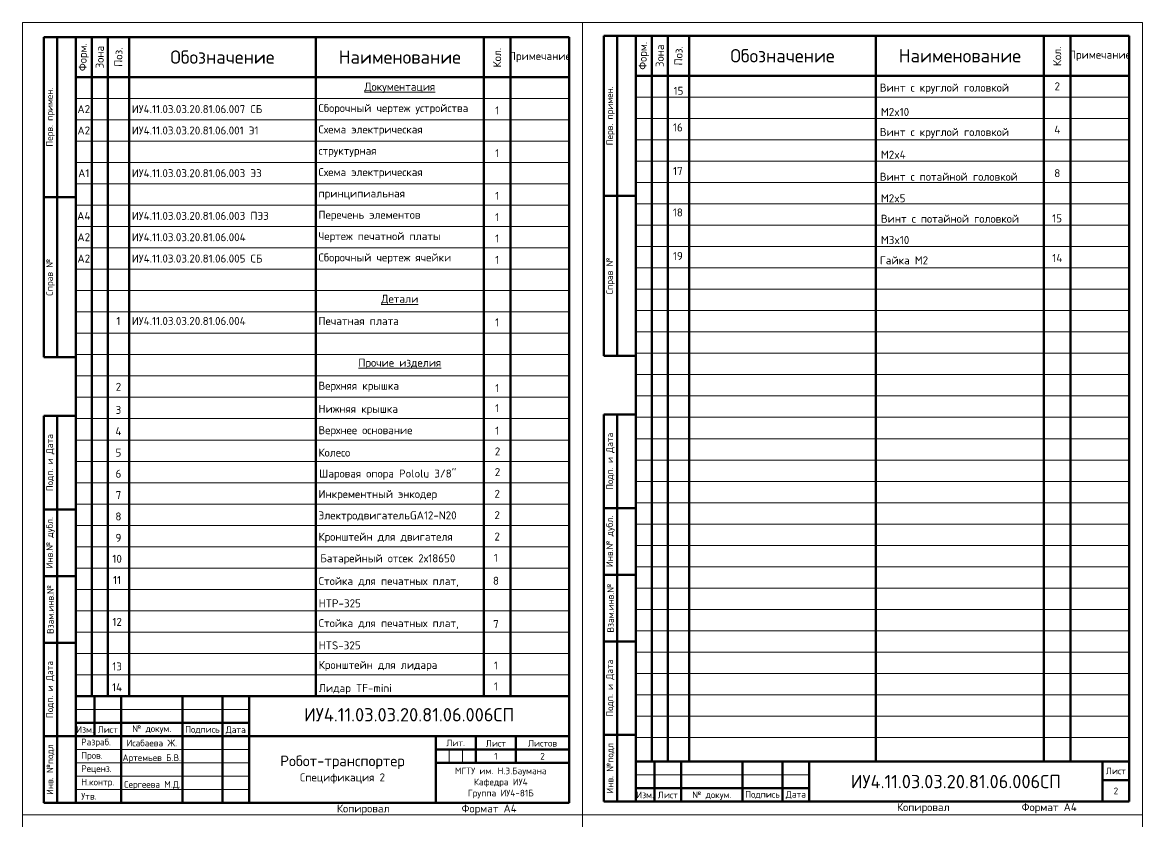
# Model space of a CAD drawing. Header units: millimetres. Extents: x -3633 to 871, y -630 to 261.
# Drawn here: x -3632.7 to -3212.6, y -38.9 to 260.6 of the extents above; entities that cross this region are included whole.
import ezdxf

# ---------------------------------------------------------------- set-up
doc = ezdxf.new("R2010")
doc.units = ezdxf.units.MM
for name, color, linetype, lineweight in [('border', 7, 'Continuous', 70), ('Text', 7, 'Continuous', 18), ('Сплошная тонкая', 7, 'Continuous', 20)]:
    doc.layers.add(name, color=color, linetype=linetype, lineweight=lineweight)
doc.styles.add('Main', font='isocpeur.ttf', dxfattribs={"height": 3})

msp = doc.modelspace()

# ---------------------------------------------------------------- linework, layer by layer
at = {"layer": 'border', "lineweight": 18}
for p, q in [((-3632.646, 260.55), (-3632.658, -36.45)), ((-3632.658, -36.45), (-3632.646, 260.55)), ((-3632.646, 260.55), (-3632.646, -36.45)), ((-3212.635, 260.55), (-3632.635, 260.55)), ((-3632.635, 260.55), (-3212.635, 260.55)), ((-3212.635, 260.55), (-3509.635, 260.55)), ((-3212.635, 260.55), (-3509.635, 260.55)), ((-3422.646, 260.55), (-3422.646, -36.45)), ((-3422.646, 260.55), (-3212.646, 260.55)), ((-3422.646, 260.55), (-3422.646, -36.45)), ((-3212.635, -333.45), (-3212.635, 260.55)), ((-3612.646, 232.05), (-3427.646, 232.05)), ((-3402.646, 232.55), (-3217.646, 232.55)), ((-3612.646, 224.05), (-3427.646, 224.05)), ((-3402.646, 224.55), (-3217.646, 224.55)), ((-3612.646, 216.05), (-3427.646, 216.05)), ((-3402.646, 216.55), (-3217.646, 216.55)), ((-3612.646, 208.05), (-3427.646, 208.05)), ((-3612.646, 208.05), (-3427.646, 208.05)), ((-3402.646, 208.55), (-3217.646, 208.55)), ((-3402.646, 208.55), (-3217.646, 208.55)), ((-3612.646, 200.05), (-3427.646, 200.05)), ((-3402.646, 200.55), (-3217.646, 200.55)), ((-3612.646, 192.05), (-3427.646, 192.05)), ((-3402.646, 192.55), (-3217.646, 192.55)), ((-3612.646, 184.05), (-3427.646, 184.05)), ((-3612.646, 184.05), (-3427.646, 184.05)), ((-3402.646, 184.55), (-3217.646, 184.55)), ((-3402.646, 184.55), (-3217.646, 184.55)), ((-3402.646, 176.55), (-3217.646, 176.55)), ((-3612.646, 176.05), (-3427.646, 176.05)), ((-3612.646, 168.05), (-3427.646, 168.05)), ((-3402.646, 168.55), (-3217.646, 168.55)), ((-3612.646, 160.05), (-3427.646, 160.05)), ((-3612.646, 160.05), (-3427.646, 160.05)), ((-3402.646, 160.55), (-3217.646, 160.55)), ((-3402.646, 160.55), (-3217.646, 160.55)), ((-3612.646, 152.05), (-3427.646, 152.05)), ((-3402.646, 152.55), (-3217.646, 152.55)), ((-3612.646, 144.05), (-3427.646, 144.05)), ((-3402.646, 144.55), (-3217.646, 144.55)), ((-3612.646, 136.05), (-3427.646, 136.05)), ((-3612.646, 136.05), (-3427.646, 136.05)), ((-3402.646, 136.55), (-3217.646, 136.55)), ((-3402.646, 136.55), (-3217.646, 136.55)), ((-3612.646, 128.05), (-3427.646, 128.05)), ((-3402.646, 128.55), (-3217.646, 128.55)), ((-3612.646, 120.05), (-3427.646, 120.05)), ((-3402.646, 120.55), (-3217.646, 120.55)), ((-3612.646, 112.05), (-3427.646, 112.05)), ((-3612.646, 112.05), (-3427.646, 112.05)), ((-3402.646, 112.55), (-3217.646, 112.55)), ((-3402.646, 112.55), (-3217.646, 112.55)), ((-3612.646, 104.05), (-3427.646, 104.05)), ((-3612.646, 104.05), (-3427.646, 104.05)), ((-3402.646, 104.55), (-3217.646, 104.55)), ((-3402.646, 104.55), (-3217.646, 104.55)), ((-3612.646, 96.05), (-3427.646, 96.05)), ((-3402.646, 96.55), (-3217.646, 96.55)), ((-3402.646, 88.55), (-3217.646, 88.55)), ((-3402.646, 88.55), (-3217.646, 88.55)), ((-3612.646, 88.05), (-3427.646, 88.05)), ((-3612.646, 88.05), (-3427.646, 88.05)), ((-3612.646, 80.05), (-3427.646, 80.05)), ((-3402.646, 80.55), (-3217.646, 80.55)), ((-3612.646, 72.05), (-3427.646, 72.05)), ((-3402.646, 72.55), (-3217.646, 72.55)), ((-3612.646, 64.05), (-3427.646, 64.05)), ((-3612.646, 64.05), (-3427.646, 64.05)), ((-3402.646, 64.55), (-3217.646, 64.55)), ((-3402.646, 64.55), (-3217.646, 64.55)), ((-3612.646, 56.05), (-3427.646, 56.05)), ((-3402.646, 56.55), (-3217.646, 56.55)), ((-3612.646, 48.05), (-3427.646, 48.05)), ((-3402.646, 48.55), (-3217.646, 48.55)), ((-3612.646, 40.05), (-3427.646, 40.05)), ((-3612.646, 40.05), (-3427.646, 40.05)), ((-3402.646, 40.55), (-3217.646, 40.55)), ((-3402.646, 40.55), (-3217.646, 40.55)), ((-3612.646, 32.05), (-3427.646, 32.05)), ((-3612.646, 32.05), (-3427.646, 32.05)), ((-3402.646, 32.55), (-3217.646, 32.55)), ((-3402.646, 32.55), (-3217.646, 32.55)), ((-3612.646, 24.05), (-3427.646, 24.05)), ((-3402.646, 24.55), (-3217.646, 24.55)), ((-3612.646, 16.05), (-3427.646, 16.05)), ((-3612.646, 16.05), (-3427.646, 16.05)), ((-3402.646, 16.55), (-3217.646, 16.55)), ((-3402.646, 16.55), (-3217.646, 16.55)), ((-3402.646, 16.55), (-3217.646, 16.55)), ((-3402.646, 16.55), (-3217.646, 16.55)), ((-3402.646, 8.55), (-3217.646, 8.55)), ((-3402.646, 8.55), (-3217.646, 8.55)), ((-3612.646, 8.05), (-3427.646, 8.05)), ((-3612.646, 3.023), (-3557.646, 3.023)), ((-3557.646, 3.023), (-3547.646, 3.023)), ((-3402.646, 0.55), (-3217.646, 0.55)), ((-3402.646, -7.45), (-3217.646, -7.45)), ((-3402.646, -7.45), (-3217.646, -7.45)), ((-3612.646, -11.95), (-3557.646, -11.95)), ((-3557.646, -11.95), (-3547.646, -11.95)), ((-3472.646, -11.95), (-3472.646, -16.95)), ((-3467.646, -11.95), (-3467.646, -16.95)), ((-3612.646, -16.95), (-3557.646, -16.95)), ((-3557.646, -16.95), (-3547.646, -16.95)), ((-3612.646, -21.95), (-3557.646, -21.95)), ((-3557.646, -21.95), (-3547.646, -21.95)), ((-3337.646, -21.45), (-3402.646, -21.45)), ((-3612.646, -26.95), (-3557.646, -26.95)), ((-3557.646, -26.95), (-3547.646, -26.95)), ((-3632.635, -36.45), (-3212.635, -36.45)), ((-3632.635, -36.45), (-3632.635, -333.45)), ((-3632.635, -36.45), (-3632.635, -333.45)), ((-3422.635, -36.45), (-3422.635, -333.45)), ((-3422.635, -36.45), (-3422.635, -333.45))]:
    msp.add_line(p, q, dxfattribs=at)
at = {"layer": 'border', "lineweight": 70}
for p, q in [((-3619.646, 255.05), (-3624.646, 255.05)), ((-3619.646, 195.05), (-3619.646, 255.05)), ((-3619.646, 255.05), (-3612.646, 255.05)), ((-3427.646, 255.05), (-3612.646, 255.05)), ((-3612.646, 255.05), (-3612.646, 23.05)), ((-3612.646, 255.05), (-3612.646, 255.05)), ((-3612.646, 255.05), (-3604.646, 255.05)), ((-3612.646, 255.05), (-3604.646, 255.05)), ((-3612.646, 255.05), (-3604.646, 255.05)), ((-3612.646, 255.05), (-3612.646, 240.05)), ((-3604.646, 255.05), (-3584.646, 255.05)), ((-3584.646, 255.05), (-3474.646, 255.05)), ((-3427.646, -31.95), (-3427.646, 255.05)), ((-3409.646, 255.55), (-3414.646, 255.55)), ((-3409.646, 195.55), (-3409.646, 255.55)), ((-3409.646, 255.55), (-3402.646, 255.55)), ((-3409.646, 255.55), (-3402.646, 255.55)), ((-3217.646, 255.55), (-3402.646, 255.55)), ((-3402.646, 255.55), (-3402.646, 23.55)), ((-3402.646, 255.55), (-3402.646, 255.55)), ((-3402.646, 255.55), (-3394.646, 255.55)), ((-3402.646, 255.55), (-3394.646, 255.55)), ((-3402.646, 255.55), (-3394.646, 255.55)), ((-3402.646, 255.55), (-3402.646, 240.55)), ((-3217.646, 255.55), (-3402.646, 255.55)), ((-3402.646, 255.55), (-3402.646, 23.55)), ((-3402.646, 255.55), (-3402.646, 255.55)), ((-3402.646, 255.55), (-3394.646, 255.55)), ((-3402.646, 255.55), (-3394.646, 255.55)), ((-3402.646, 255.55), (-3394.646, 255.55)), ((-3402.646, 255.55), (-3402.646, 240.55)), ((-3394.646, 255.55), (-3374.646, 255.55)), ((-3394.646, 255.55), (-3374.646, 255.55)), ((-3374.646, 255.55), (-3374.646, 255.55)), ((-3374.646, 255.55), (-3264.646, 255.55)), ((-3374.646, 255.55), (-3264.646, 255.55)), ((-3264.646, 255.55), (-3254.646, 255.55)), ((-3217.646, -31.45), (-3217.646, 255.55)), ((-3624.646, 195.05), (-3612.646, 195.05)), ((-3619.646, 195.05), (-3619.646, 135.05)), ((-3414.646, 195.55), (-3402.646, 195.55)), ((-3414.646, 195.55), (-3402.646, 195.55)), ((-3409.646, 195.55), (-3409.646, 135.55)), ((-3619.646, 135.05), (-3624.646, 135.05)), ((-3612.646, 135.05), (-3619.646, 135.05)), ((-3409.646, 135.55), (-3414.646, 135.55)), ((-3402.646, 135.55), (-3409.646, 135.55)), ((-3402.646, 135.55), (-3409.646, 135.55)), ((-3402.646, 113.55), (-3414.646, 113.55)), ((-3414.646, 113.55), (-3414.646, -31.45)), ((-3402.646, 113.55), (-3414.646, 113.55)), ((-3409.646, -31.45), (-3409.646, 113.55)), ((-3612.646, 113.05), (-3624.646, 113.05)), ((-3624.646, 113.05), (-3624.646, -31.95)), ((-3619.646, -31.95), (-3619.646, 113.05)), ((-3612.646, 78.05), (-3624.646, 78.05)), ((-3402.646, 78.55), (-3414.646, 78.55)), ((-3402.646, 78.55), (-3414.646, 78.55)), ((-3612.646, 53.05), (-3624.646, 53.05)), ((-3402.646, 53.55), (-3414.646, 53.55)), ((-3402.646, 53.55), (-3414.646, 53.55)), ((-3612.646, 23.05), (-3612.646, -31.95)), ((-3402.646, 23.55), (-3402.646, -31.45)), ((-3402.646, 23.55), (-3402.646, -31.45)), ((-3427.646, 8.05), (-3612.646, 8.023)), ((-3612.646, 8.023), (-3612.646, 3.023)), ((-3605.646, 8.023), (-3605.646, -6.95)), ((-3595.646, -31.95), (-3595.646, 8.05)), ((-3572.646, -31.95), (-3572.646, 8.05)), ((-3557.646, -31.95), (-3557.646, 8.05)), ((-3547.646, 8.05), (-3547.646, -31.95)), ((-3427.646, 8.05), (-3477.646, 8.05)), ((-3427.646, 8.05), (-3427.646, -6.95)), ((-3612.646, 3.05), (-3612.646, -1.95)), ((-3612.646, -1.95), (-3557.646, -1.95)), ((-3612.646, -1.95), (-3612.646, -6.95)), ((-3612.646, -1.95), (-3612.646, -6.95)), ((-3605.646, -1.95), (-3605.646, -6.95)), ((-3595.646, -1.95), (-3595.646, -6.95)), ((-3557.646, -1.95), (-3547.646, -1.95)), ((-3612.646, -6.95), (-3624.646, -6.95)), ((-3612.646, -6.95), (-3557.646, -6.95)), ((-3612.646, -6.95), (-3612.646, -11.95)), ((-3557.646, -6.95), (-3547.646, -6.95)), ((-3427.646, -6.95), (-3547.646, -6.95)), ((-3477.646, -6.95), (-3477.646, -31.95)), ((-3447.646, -6.95), (-3462.646, -6.95)), ((-3462.646, -6.95), (-3462.646, -16.95)), ((-3427.646, -6.95), (-3447.646, -6.95)), ((-3447.646, -6.95), (-3447.646, -16.95)), ((-3402.646, -6.45), (-3414.646, -6.45)), ((-3612.646, -11.95), (-3612.646, -16.95)), ((-3427.646, -11.95), (-3477.646, -11.95)), ((-3427.646, -11.95), (-3427.646, -16.95)), ((-3612.646, -16.95), (-3612.646, -21.95)), ((-3427.646, -16.95), (-3477.646, -16.95)), ((-3612.646, -21.95), (-3612.646, -26.95)), ((-3337.646, -26.45), (-3402.646, -26.45)), ((-3624.646, -31.95), (-3612.646, -31.95)), ((-3612.646, -31.95), (-3427.646, -31.95)), ((-3612.646, -31.95), (-3595.646, -31.95)), ((-3595.646, -31.95), (-3572.646, -31.95)), ((-3572.646, -31.95), (-3557.646, -31.95)), ((-3557.646, -31.95), (-3557.646, -31.95)), ((-3414.646, -31.45), (-3402.646, -31.45))]:
    msp.add_line(p, q, dxfattribs=at)
at = {"layer": 'border'}
for p, q in [((-3624.646, 255.05), (-3624.646, 135.05)), ((-3612.646, 255.05), (-3606.646, 255.05)), ((-3612.646, 255.05), (-3606.646, 255.05)), ((-3612.646, 255.05), (-3612.646, 240.05)), ((-3606.646, 255.05), (-3606.646, 8.023)), ((-3606.646, 255.05), (-3600.646, 255.05)), ((-3606.646, 255.05), (-3600.646, 255.05)), ((-3600.646, 255.05), (-3600.646, 8.024)), ((-3600.646, 255.05), (-3592.646, 255.05)), ((-3592.646, 255.05), (-3592.646, 8.026)), ((-3592.646, 255.05), (-3522.646, 255.05)), ((-3592.646, 255.05), (-3522.646, 255.05)), ((-3522.646, 255.05), (-3522.646, 8.036)), ((-3522.646, 255.05), (-3459.646, 255.05)), ((-3464.646, 255.05), (-3427.646, 255.05)), ((-3459.646, 255.05), (-3459.646, 8.045)), ((-3459.646, 255.05), (-3449.646, 255.05)), ((-3449.646, 255.05), (-3449.646, 8.05)), ((-3449.646, 255.05), (-3427.646, 255.05)), ((-3414.646, 255.55), (-3414.646, 135.55)), ((-3402.646, 255.55), (-3396.646, 255.55)), ((-3402.646, 255.55), (-3396.646, 255.55)), ((-3402.646, 255.55), (-3402.646, 240.55)), ((-3396.646, 255.55), (-3396.646, -16.45)), ((-3396.646, 255.55), (-3390.646, 255.55)), ((-3396.646, 255.55), (-3390.646, 255.55)), ((-3390.646, 255.55), (-3390.646, -16.45)), ((-3390.646, 255.55), (-3382.646, 255.55)), ((-3382.646, 255.55), (-3382.646, -16.45)), ((-3382.646, 255.55), (-3312.646, 255.55)), ((-3382.646, 255.55), (-3312.646, 255.55)), ((-3312.646, 255.55), (-3312.646, -16.45)), ((-3312.646, 255.55), (-3249.646, 255.55)), ((-3254.646, 255.55), (-3217.646, 255.55)), ((-3254.646, 255.55), (-3217.646, 255.55)), ((-3249.646, 255.55), (-3249.646, -16.45)), ((-3249.646, 255.55), (-3239.646, 255.55)), ((-3239.646, 255.55), (-3239.646, -16.45)), ((-3239.646, 255.55), (-3217.646, 255.55)), ((-3217.646, 255.55), (-3217.646, -16.45)), ((-3612.646, 240.05), (-3427.646, 240.05)), ((-3402.646, 240.55), (-3402.646, 232.55)), ((-3402.646, 240.55), (-3402.646, 232.55)), ((-3402.646, 240.55), (-3217.646, 240.55)), ((-3312.646, 240.55), (-3249.646, 240.55)), ((-3402.646, 224.55), (-3402.646, 216.55)), ((-3402.646, 224.55), (-3402.646, 216.55)), ((-3402.646, 216.55), (-3402.646, 208.55)), ((-3402.646, 216.55), (-3402.646, 208.55)), ((-3522.646, 127.99), (-3522.646, 119.99)), ((-3522.646, 119.99), (-3522.646, 111.99)), ((-3402.646, 112.55), (-3402.646, 104.55)), ((-3522.646, 104.145), (-3522.646, 96.145)), ((-3522.646, 88.461), (-3522.646, 80.461)), ((-3522.646, 87.399), (-3522.646, 79.399)), ((-3522.646, 79.399), (-3522.646, 71.399)), ((-3522.646, 71.399), (-3522.646, 63.399)), ((-3624.646, -6.95), (-3624.646, 28.05)), ((-3624.646, 28.05), (-3612.646, 28.05)), ((-3414.646, -6.45), (-3414.646, 28.55)), ((-3414.646, 28.55), (-3402.646, 28.55)), ((-3414.646, 28.55), (-3402.646, 28.55)), ((-3612.646, 18.05), (-3612.646, 18.05)), ((-3402.646, 18.55), (-3402.646, 18.55)), ((-3402.646, 18.55), (-3402.646, 18.55)), ((-3612.646, 3.05), (-3612.646, -1.95)), ((-3612.646, -6.95), (-3610.146, -6.95)), ((-3612.646, -6.95), (-3610.346, -6.95)), ((-3612.646, -6.95), (-3610.646, -6.95)), ((-3595.646, -6.95), (-3595.646, -11.95)), ((-3595.646, -6.95), (-3572.646, -6.95)), ((-3547.646, -6.95), (-3477.646, -6.95)), ((-3462.646, -6.95), (-3462.646, -11.95)), ((-3462.646, -11.95), (-3447.646, -11.95)), ((-3447.646, -11.95), (-3447.646, -16.95)), ((-3447.646, -11.95), (-3427.646, -11.95)), ((-3337.646, -16.45), (-3402.646, -16.45)), ((-3402.646, -16.45), (-3395.646, -16.45)), ((-3395.646, -16.45), (-3395.646, -31.45)), ((-3395.646, -16.45), (-3385.646, -16.45)), ((-3385.646, -16.45), (-3385.646, -31.45)), ((-3385.646, -16.45), (-3362.646, -16.45)), ((-3362.646, -16.45), (-3362.646, -31.45)), ((-3362.646, -16.45), (-3347.646, -16.45)), ((-3347.646, -16.45), (-3347.646, -31.45)), ((-3227.646, -16.45), (-3337.646, -16.45)), ((-3337.646, -16.45), (-3337.646, -31.45)), ((-3227.646, -31.45), (-3227.646, -16.45)), ((-3227.646, -16.45), (-3217.646, -16.45)), ((-3217.646, -31.45), (-3217.646, -16.45)), ((-3217.646, -31.45), (-3217.646, -16.45)), ((-3217.646, -16.45), (-3217.646, -23.45)), ((-3477.646, -16.95), (-3477.646, -31.95)), ((-3595.646, -26.95), (-3595.646, -21.95)), ((-3217.646, -23.45), (-3227.646, -23.45)), ((-3217.646, -23.45), (-3217.646, -31.45)), ((-3595.646, -26.95), (-3595.646, -31.95)), ((-3402.646, -26.45), (-3395.646, -26.45)), ((-3395.646, -26.45), (-3395.646, -31.45)), ((-3395.646, -26.45), (-3385.646, -26.45)), ((-3385.646, -26.45), (-3362.646, -26.45)), ((-3385.646, -26.45), (-3385.646, -31.45)), ((-3362.646, -26.45), (-3362.646, -31.45)), ((-3362.646, -26.45), (-3347.646, -26.45)), ((-3347.646, -26.45), (-3337.646, -26.45)), ((-3347.646, -26.45), (-3347.646, -31.45)), ((-3217.646, -31.45), (-3402.646, -31.45)), ((-3277.646, -31.45), (-3287.646, -31.45)), ((-3217.646, -31.45), (-3277.646, -31.45)), ((-3217.646, -31.45), (-3277.646, -31.45)), ((-3217.646, -31.45), (-3227.646, -31.45))]:
    msp.add_line(p, q, dxfattribs=at)
at = {"layer": 'border', "lineweight": 40}
for p, q in [((-3427.646, 8.05), (-3427.646, 3.05)), ((-3427.646, 8.05), (-3427.646, 3.05)), ((-3427.646, -31.95), (-3427.646, -31.95))]:
    msp.add_line(p, q, dxfattribs=at)

# ---------------------------------------------------------------- texts
at = {"layer": 'border', "char_height": 3, "attachment_point": 5, "style": 'Main'}
for s, width, insert, rotation in [('\\pxqc;Форм.', 6, (-3609.646, 247.55), 89.14625), ('\\pxqc;Форм.', 6, (-3399.646, 248.05), 89.14625), ('\\pxqc;Зона', 6, (-3603.646, 247.55), 89.14625), ('\\pxqc;Поз.', 6, (-3596.646, 247.55), 89.14625), ('\\pxqc;Кол.', 10, (-3454.646, 247.354), 90), ('\\pxqc;Зона', 6, (-3393.646, 248.05), 89.14625), ('\\pxqc;Поз.', 6, (-3386.646, 248.05), 89.14625), ('\\pxqc;Кол.', 10, (-3244.646, 247.854), 90)]:
    msp.add_mtext_dynamic_manual_height_columns(s, width=width, gutter_width=15, heights=[0], dxfattribs=dict(at, insert=insert, rotation=rotation))
at = {"layer": 'border', "style": 'Main'}
for s, width, gutter_width, heights, insert, char_height, attachment_point in [('{\\H1.66667x;Обозначение} ', 3, 15, [0], (-3557.646, 247.55), 3, 5), ('{\\H1.66667x;Наименование } ', 3, 15, [0], (-3491.146, 247.55), 3, 5), ('\\pxqc;Примечание ', 3, 15, [0], (-3438.646, 247.55), 3, 5), ('{\\H1.66667x;Обозначение} ', 3, 15, [0], (-3347.646, 248.05), 3, 5), ('{\\H1.66667x;Наименование } ', 3, 15, [0], (-3281.146, 248.05), 3, 5), ('\\pxqc;Примечание ', 3, 15, [0], (-3228.646, 248.05), 3, 5), ('\\pxqc;A2', 6, 15, [0], (-3609.646, 228.05), 3, 5), ('\\pxqc;A2', 6, 15, [0], (-3609.646, 220.05), 3, 5), ('\\pxqc;A1', 6, 15, [0], (-3609.646, 204.05), 3, 5), ('\\pxqc;A4', 6, 15, [0], (-3609.646, 188.05), 3, 5), ('\\pxqc;A2', 6, 15, [0], (-3609.646, 180.05), 3, 5), ('\\pxqc;A2', 6, 15, [0], (-3609.646, 172.05), 3, 5), ('{\\H1.66667x;ИУ4.11.03.03.20.81.06.006СП }', 120, 66.064, [15], (-3487.646, 1.091), 3, 5), ('\\pxqc;Подпись', 5, 12.5, [0], (-3565.146, -4.584), 2.5, 5), ('\\pxqc;Лист', 2.5, 12.5, [0], (-3455.146, -9.624), 2.5, 5), ('\\pxql;Пров.', 7.5, 12.5, [0], (-3610.629, -14.508), 2.5, 4), ('\\pxqc;{\\H1.33333x;Робот-транспортер\\P}Спецификация 2', 70, 15, [0], (-3512.646, -19.45), 3, 5), ('\\pxqc;1', 15, 15, [0], (-3455.146, -14.45), 2.5, 5), ('\\pxqc;2', 20, 15, [0], (-3437.646, -14.45), 2.5, 5), ('\\pxql;Реценз.', 2.5, 12.5, [0], (-3610.618, -19.45), 2.5, 4), ('\\pxqc;МГТУ им. Н.Э.Баумана\\P\\pq*;Кафедра ИУ4\\P\\pqc;Группа ИУ4-81Б', 47.99945, 66.064, [14.024], (-3453.307, -24.45), 2.5, 5), ('{\\H1.66667x;ИУ4.11.03.03.20.81.06.006СП }', 120, 66.064, [15], (-3282.646, -23.95), 3, 5), ('\\pxqc;Подпись', 5, 12.5, [0], (-3355.146, -28.95), 2.5, 5), ('\\pxqc;2', 10, 15, [0], (-3222.646, -27.45), 2.5, 5), ('\\pxqc;                Копировал ', 70, 15, [0], (-3520.146, -34.45), 3, 5), ('\\pxqc;Формат A4', 50, 15, [0], (-3457.646, -34.45), 3, 5), ('\\pxqc;                Копировал ', 70, 15, [0], (-3310.146, -33.95), 3, 5), ('\\pxqc;Формат A4', 50, 15, [0], (-3247.646, -33.95), 3, 5)]:
    msp.add_mtext_dynamic_manual_height_columns(s, width=width, gutter_width=gutter_width, heights=heights, dxfattribs=dict(at, insert=insert, char_height=char_height, attachment_point=attachment_point))
at = {"layer": 'border', "lineweight": 70, "char_height": 2.5, "attachment_point": 5, "rotation": 90, "style": 'Main'}
for s, width, heights, insert in [('\\pxqc;Перв. примен.', 30.37405, [0], (-3622.146, 225.05)), ('\\pxqc;Перв. примен.', 30.37405, [0], (-3412.146, 225.55)), ('\\pxqc;Справ №', 17.85188, [0], (-3412.146, 165.55)), ('\\pxqc;Справ №', 17.85188, [0], (-3622.146, 165.05)), ('\\pxqc;Подп. и Дата', 27.71565, [0], (-3622.146, 95.55)), ('\\pxqc;Подп. и Дата', 27.71565, [0], (-3412.146, 96.05)), ('Инв.№ дубл.', 25.15279, [0], (-3622.146, 65.55)), ('Инв.№ дубл.', 25.15279, [0], (-3412.146, 66.05)), ('\\pxqc,t4;Взам.инв.№', 27.09632, [0], (-3622.146, 40.55)), ('\\pxqc,t4;Взам.инв.№', 27.09632, [0], (-3412.146, 41.05)), ('\\pxqc;Подп. и Дата', 27.71565, [0], (-3622.146, 10.55)), ('\\pxqc;Подп. и Дата', 27.71565, [0], (-3412.146, 11.05)), ('\\pxqc;Инв. №подл', 24.3376, [10.701], (-3622.146, -19.459)), ('\\pxqc;Инв. №подл', 24.3376, [10.701], (-3412.146, -18.959))]:
    msp.add_mtext_dynamic_manual_height_columns(s, width=width, gutter_width=15, heights=heights, dxfattribs=dict(at, insert=insert))
at = {"layer": 'border', "lineweight": 70, "char_height": 2.5, "attachment_point": 5, "style": 'Main'}
for s, width, heights, insert in [('\\pxqc;Изм.', 7.03358, [0], (-3609.146, -4.45)), ('\\pxqc;Лист', 10, [0], (-3600.646, -4.45)), ('\\pxqc;Лист', 10, [0], (-3222.646, -19.95)), ('\\pxqc;Изм.', 7.03358, [0], (-3399.146, -28.95)), ('\\pxqc;Лист', 9.48596, [0.753], (-3390.646, -28.95))]:
    msp.add_mtext_dynamic_manual_height_columns(s, width=width, gutter_width=15, heights=heights, dxfattribs=dict(at, insert=insert))
at = {"layer": 'border', "char_height": 2.5, "width": 22.84084, "attachment_point": 5, "style": 'Main'}
for insert in [(-3584.146, -4.45), (-3374.146, -29.257)]:
    msp.add_mtext('\\pxqc;№ докум.', dxfattribs=dict(at, insert=insert))
at = {"layer": 'border', "char_height": 2.5, "style": 'Main'}
for s, insert, attachment_point in [('\\pxqc;Дата', (-3552.646, -4.803), 5), ('\\pxql;Разраб.', (-3610.641, -9.474), 4), ('\\pxqc;Исабаева Ж.', (-3584.146, -9.522), 5), ('\\pxqc;Лит.', (-3470.202, -9.45), 5), ('Листов  ', (-3437.646, -9.582), 5), ('Н.контр.', (-3610.607, -24.492), 4), ('Утв.', (-3610.596, -29.446), 4), ('\\pxqc;Дата', (-3342.646, -28.95), 5)]:
    msp.add_mtext(s, dxfattribs=dict(at, insert=insert, attachment_point=attachment_point))
at = {"layer": 'Text', "char_height": 3, "style": 'Main'}
for s, width, heights, insert, attachment_point in [('\\pxqc;{\\LДокументация }', 3, [0], (-3491.146, 236.05), 5), ('15', 10, [0], (-3386.646, 234.918), 5), ('Винт с круглой головкой ', 110, [7.477], (-3311.163, 235.701), 4), ('\\pxqc;2', 10, [0], (-3244.628, 236.595), 5), ('\\pxql;ИУ4.11.03.03.20.81.06.007 СБ', 57.35767, [0], (-3591.646, 228.05), 4), ('Сборочный чертеж устройства', 62.03133, [0], (-3521.646, 228.05), 4), ('\\pxqc;1', 10, [0], (-3454.646, 227.55), 5), ('M2x10', 110, [7.477], (-3310.743, 226.987), 4), ('\\pxqc;16', 10, [0], (-3386.888, 221.194), 5), ('ИУ4.11.03.03.20.81.06.001 Э1', 57.35767, [0], (-3591.646, 220.05), 4), ('Схема электрическая ', 43.98077, [0], (-3521.646, 220.05), 4), ('Винт с круглой головкой ', 110, [7.477], (-3311.163, 219.06), 4), ('\\pxqc;4', 10, [0], (-3244.628, 220.392), 5), ('структурная ', 28.86712, [0], (-3521.646, 212.05), 4), ('\\pxqc;1', 10, [0], (-3454.646, 211.55), 5), ('M2x4', 110, [7.477], (-3310.743, 210.987), 4), ('Схема электрическая ', 55.00698, [0], (-3521.646, 204.05), 4), ('\\pxqc;17', 10, [0], (-3386.888, 204.851), 5), ('ИУ4.11.03.03.20.81.06.003 Э3', 58.62934, [0], (-3591.646, 204.05), 4), ('Винт с потайной головкой ', 110, [7.477], (-3311.163, 202.718), 4), ('\\pxqc;8', 10, [0], (-3244.628, 204.05), 5), ('принципиальная ', 36.3568, [0], (-3521.646, 196.05), 4), ('\\pxqc;1', 10, [0], (-3454.646, 195.55), 5), ('M2x5', 110, [7.477], (-3310.743, 194.644), 4), ('ИУ4.11.03.03.20.81.06.003 ПЭ3', 63.9443, [0], (-3591.646, 188.05), 4), ('Перечень элементов', 42.65016, [0], (-3521.646, 188.05), 4), ('\\pxqc;1', 10, [0], (-3454.646, 187.55), 5), ('18', 10, [0], (-3386.888, 189.327), 5), ('Винт с потайной головкой ', 110, [7.477], (-3310.743, 186.982), 4), ('\\pxqc;15', 10, [0], (-3244.701, 187.128), 5), ('ИУ4.11.03.03.20.81.06.004', 60.70382, [0], (-3591.646, 180.05), 4), ('Чертеж печатной платы', 49.0747, [0], (-3521.646, 180.05), 4), ('\\pxqc;1', 10, [0], (-3454.646, 179.55), 5), ('M3x10', 110, [7.477], (-3310.743, 179), 4), ('ИУ4.11.03.03.20.81.06.005 СБ', 60.70382, [0], (-3591.646, 172.05), 4), ('Сборочный чертеж ячейки', 60.40173, [0], (-3521.646, 172.05), 4), ('\\pxqc;1', 10, [0], (-3454.646, 171.55), 5), ('19', 10, [0], (-3386.888, 173.017), 5), ('Гайка M2', 110, [7.477], (-3311.163, 171.391), 4), ('14', 10, [0], (-3244.628, 172.285), 5), ('\\pxqc;{\\LДетали}', 3, [0], (-3491.146, 156.656), 5), ('\\pxqc;1', 10, [0], (-3596.646, 148.656), 5), ('ИУ4.11.03.03.20.81.06.004', 57.35767, [0], (-3591.646, 148.656), 4), ('Печатная плата', 36.3568, [0], (-3521.646, 148.656), 4), ('\\pxqc;1', 10, [0], (-3454.646, 148.156), 5), ('\\pxqc;{\\LПрочие изделия}', 35.98952, [0], (-3491.146, 132.625), 5), ('2', 10, [0], (-3596.646, 123.99), 5), ('Верхняя крышка', 105.98669, [5.533], (-3521.646, 123.99), 4), ('\\pxqc;1', 10, [0], (-3454.646, 123.49), 5), ('\\pxqc;3', 10, [0], (-3596.646, 115.324), 5), ('Нижняя крышка', 110, [7.477], (-3521.646, 115.324), 4), ('\\pxqc;1', 10, [0], (-3454.646, 115.968), 5), ('Верхнее основание', 110, [7.477], (-3521.646, 107.324), 4), ('\\pxqc;4', 10, [0], (-3596.646, 107.324), 5), ('\\pxqc;1', 10, [0], (-3454.646, 107.529), 5), ('5', 10, [1.5], (-3596.646, 99.324), 5), ('Колесо', 110, [7.477], (-3521.646, 99.324), 4), ('\\pxqc;2', 10, [0], (-3454.51, 99.774), 5), ('6', 10, [1.5], (-3596.646, 91.418), 5), ('\\pxqc;2', 10, [0], (-3454.51, 92.042), 5), ('\\pxqc;7', 10, [0], (-3596.646, 83.399), 5), ('Инкрементный энкодер', 110, [7.477], (-3521.646, 83.399), 4), ('\\pxqc;2', 10, [0], (-3454.646, 83.888), 5), ('\\pxqc;8', 10, [0], (-3596.646, 75.399), 5), ('ЭлектродвигательGA12-N20', 110, [7.477], (-3521.646, 75.399), 4), ('\\pxqc;2', 10, [0], (-3454.646, 75.888), 5), ('\\pxqc;9', 10, [0], (-3596.646, 67.399), 5), ('Кронштейн для двигателя', 110, [7.477], (-3521.646, 67.399), 4), ('\\pxqc;2', 10, [0], (-3454.646, 67.888), 5), ('\\pxqc;10', 10, [0], (-3597.138, 59.544), 5), ('\\pxqc;1', 10, [0], (-3455.138, 59.897), 5), ('\\pxqc;11', 10, [0], (-3597.147, 51.579), 5), ('Стойка для печатных плат,', 110, [7.477], (-3521.55, 50.854), 4), ('\\pxqc;8', 10, [0], (-3455.107, 51.312), 5), ('HTP-325', 110, [7.477], (-3521.55, 42.854), 4), ('12', 10, [0], (-3597.147, 35.892), 5), ('Стойка для печатных плат,', 110, [7.477], (-3521.55, 35.081), 4), ('\\pxqc;7', 10, [0], (-3455.107, 35.041), 5), ('HTS-325', 110, [7.477], (-3521.55, 27.081), 4), ('Кронштейн для лидара', 110, [7.477], (-3521.55, 19.358), 4), ('\\pxqc;1', 10, [0], (-3455.107, 19.54), 5), ('\\pxqc;13', 10, [0], (-3597.147, 19.193), 5), ('\\pxqc;14', 10, [0], (-3597.147, 11.404), 5), ('\\pxqc;1', 10, [0], (-3455.107, 11.751), 5), ('Лидар TF-mini', 110, [7.477], (-3521.55, 10.679), 4)]:
    msp.add_mtext_dynamic_manual_height_columns(s, width=width, gutter_width=15, heights=heights, dxfattribs=dict(at, insert=insert, attachment_point=attachment_point))
at = {"layer": 'Text', "char_height": 2.5, "attachment_point": 7, "style": 'Main'}
for s, insert, width in [('\\pxsm1,qc;Артемьев Б.В.', (-3595.646, -16.95), 23), ('\\pxsm1.5,qc;Сергеева М.Д.', (-3595.646, -26.95), 23.51314)]:
    msp.add_mtext(s, dxfattribs=dict(at, insert=insert, width=width))
at = {"layer": 'Сплошная тонкая', "lineweight": 25, "char_height": 3, "attachment_point": 1, "style": 'Main'}
for s, insert, width in [('Шаровая опора Pololu 3/8"', (-3521.425, 92.985), 62.67899), ('Батарейный отсек 2х18650', (-3520.982, 61.214), 75.39808)]:
    msp.add_mtext(s, dxfattribs=dict(at, insert=insert, width=width))

doc.saveas('drawing.dxf')
